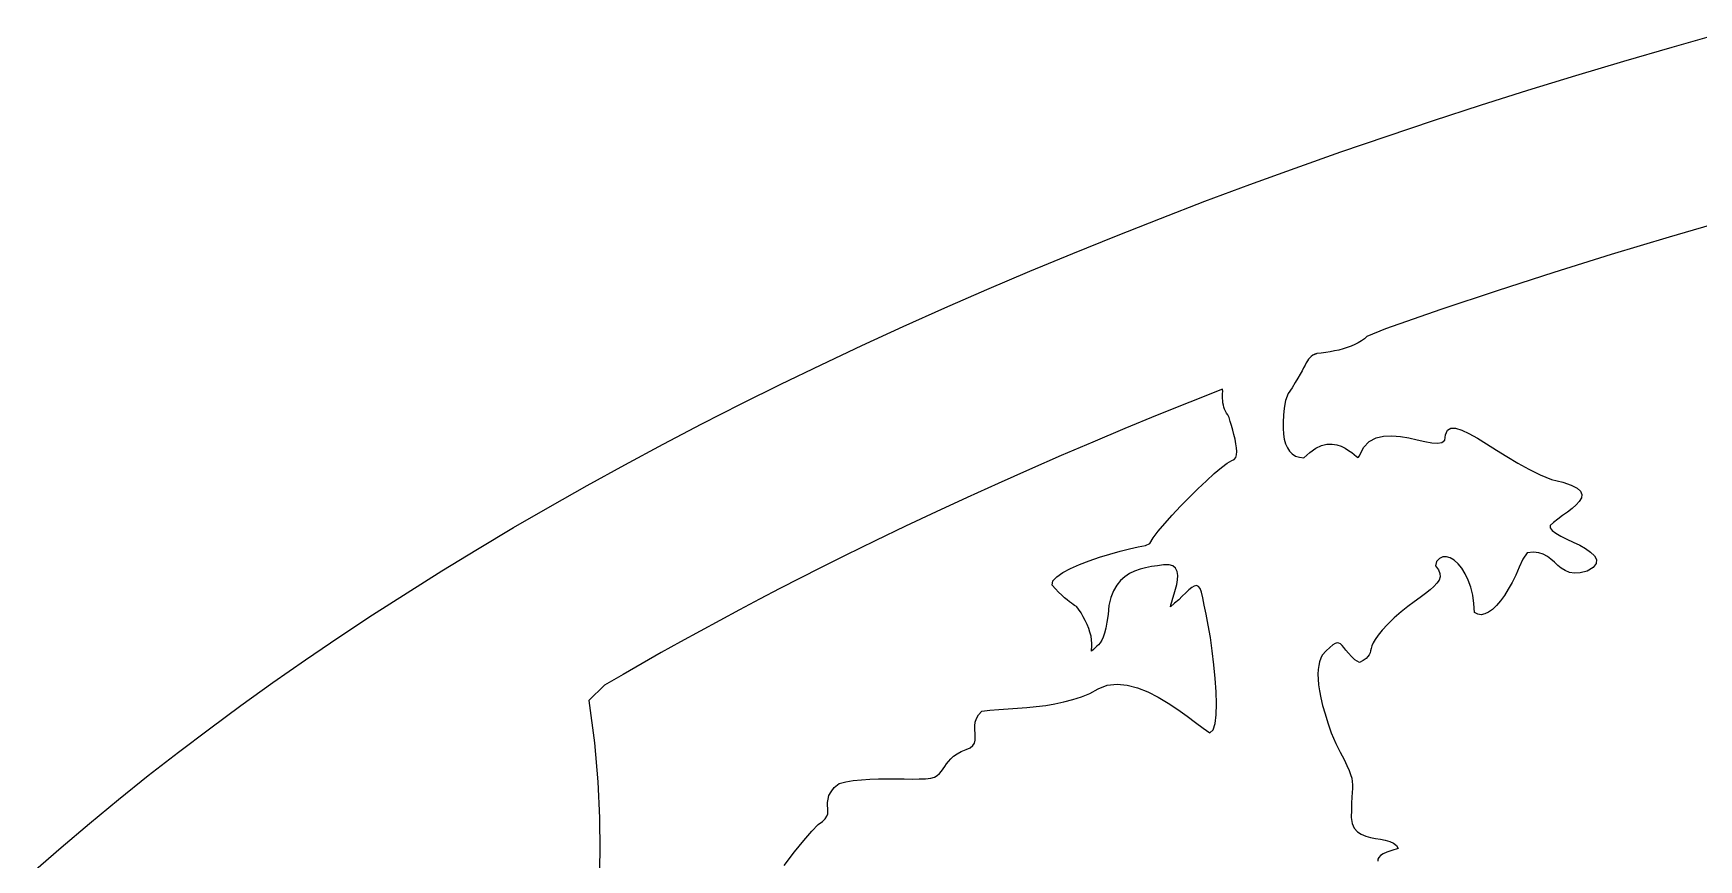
# Model space of a CAD drawing. Extents: x 0.3 to 24.3, y 0.4 to 12.4.
# Drawn here: x 1.84 to 6.413, y 9.337 to 11.605 of the extents above; entities that cross this region are included whole.
import ezdxf

# ---------------------------------------------------------------- set-up
doc = ezdxf.new("R2010")
doc.units = 0
doc.linetypes.add('0', pattern=[0])
doc.layers.add('1', color=7, linetype='0')

msp = doc.modelspace()

# ---------------------------------------------------------------- linework, layer by layer
at = {"layer": '1'}
for points in [[(1.84034, 9.303075), (1.916756, 9.369847), (1.994881, 9.436131), (2.074471, 9.501927), (2.156013, 9.567235), (2.239021, 9.631932), (2.323982, 9.696141), (2.410408, 9.759862), (2.498299, 9.82285), (2.587898, 9.885472), (2.679207, 9.947362), (2.77198, 10.008763), (2.866463, 10.069554), (2.96241, 10.129613), (3.059822, 10.189183), (3.158943, 10.248143), (3.259285, 10.306371), (3.361336, 10.363988), (3.464851, 10.420873), (3.569588, 10.477269), (3.676033, 10.532811), (3.783699, 10.587743), (3.89283, 10.641942), (4.003426, 10.695531), (4.115242, 10.748265), (4.228523, 10.800389), (4.343025, 10.851781), (4.458992, 10.902318), (4.57618, 10.952245), (4.694588, 11.001317), (4.814217, 11.049657), (4.93531, 11.097264), (5.057381, 11.144139), (5.180672, 11.19016), (5.305183, 11.235326), (5.430672, 11.279759), (5.557625, 11.323339), (5.68531, 11.366185), (5.814461, 11.408177), (5.944344, 11.449315), (6.075447, 11.489598), (6.207527, 11.529027), (6.340584, 11.567601), (6.474617, 11.605443)], [(6.492439, 11.092626), (6.332039, 11.046117), (6.172859, 10.998143), (6.015633, 10.948949), (5.859627, 10.898534), (5.705574, 10.84702), (5.553474, 10.794042), (5.502205, 10.772801), (5.495125, 10.766454), (5.487312, 10.760716), (5.478523, 10.755345), (5.469002, 10.750585), (5.458992, 10.74619), (5.44825, 10.742406), (5.437019, 10.738988), (5.425545, 10.735936), (5.413582, 10.733251), (5.401619, 10.731053), (5.389168, 10.7291), (5.376961, 10.727391), (5.36451, 10.726048), (5.363777, 10.725682), (5.363045, 10.725438), (5.362312, 10.725194), (5.36158, 10.72495), (5.360847, 10.724706), (5.360115, 10.724462), (5.359627, 10.724217), (5.35865, 10.723973), (5.358162, 10.723607), (5.35743, 10.723485), (5.356941, 10.723119), (5.355965, 10.722997), (5.355476, 10.722753), (5.353523, 10.721532), (5.349129, 10.718236), (5.345222, 10.714452), (5.341805, 10.710423), (5.338631, 10.705785), (5.335457, 10.700414), (5.332283, 10.69431), (5.328377, 10.687108), (5.324226, 10.678929), (5.319099, 10.66953), (5.312752, 10.658666), (5.305428, 10.646459), (5.296638, 10.632421), (5.285896, 10.616918), (5.278572, 10.597142), (5.275398, 10.576268), (5.273201, 10.556615), (5.27198, 10.53806), (5.27198, 10.52097), (5.272957, 10.505101), (5.275398, 10.490819), (5.278816, 10.478124), (5.283699, 10.467015), (5.290047, 10.45786), (5.297371, 10.450414), (5.306404, 10.444798), (5.317146, 10.441381), (5.329109, 10.440038), (5.345711, 10.45432), (5.362068, 10.466039), (5.377693, 10.473485), (5.392586, 10.477025), (5.406502, 10.477635), (5.419685, 10.47556), (5.431648, 10.471654), (5.44239, 10.466527), (5.451912, 10.460423), (5.460457, 10.45432), (5.467293, 10.448583), (5.473152, 10.443944), (5.477791, 10.440892), (5.481453, 10.445043), (5.493172, 10.468358), (5.508553, 10.484593), (5.527351, 10.494603), (5.548103, 10.499608), (5.570808, 10.500585), (5.594002, 10.498509), (5.617439, 10.494603), (5.640144, 10.489598), (5.661385, 10.48496), (5.680183, 10.48142), (5.696297, 10.480199), (5.70826, 10.482152), (5.715828, 10.488622), (5.718269, 10.50266), (5.723152, 10.515477), (5.732185, 10.521459), (5.745613, 10.521337), (5.762459, 10.516088), (5.782478, 10.506688), (5.805428, 10.493749), (5.830574, 10.478368), (5.857918, 10.461278), (5.886482, 10.443212), (5.916756, 10.425389), (5.947029, 10.408422), (5.978035, 10.393041), (6.008797, 10.380589), (6.039803, 10.372777), (6.063484, 10.365087), (6.079597, 10.35703), (6.089119, 10.348241), (6.092537, 10.339208), (6.091072, 10.329808), (6.085457, 10.320165), (6.076668, 10.310521), (6.065437, 10.300633), (6.052986, 10.290868), (6.039558, 10.281224), (6.026863, 10.271825), (6.0149, 10.26267), (6.005623, 10.254125), (6.005135, 10.247289), (6.010506, 10.240087), (6.02076, 10.23264), (6.03492, 10.22495), (6.051277, 10.216893), (6.068855, 10.20847), (6.086433, 10.199681), (6.102791, 10.190526), (6.116463, 10.181005), (6.126961, 10.170995), (6.132332, 10.160619), (6.131599, 10.149755), (6.123787, 10.138524), (6.106941, 10.128392), (6.088142, 10.123754), (6.072029, 10.122899), (6.058113, 10.12534), (6.046394, 10.130101), (6.035896, 10.136815), (6.026131, 10.144628), (6.016853, 10.15305), (6.007576, 10.161473), (5.99781, 10.169042), (5.98658, 10.175389), (5.974129, 10.179418), (5.95948, 10.181005), (5.942146, 10.179173), (5.930183, 10.162084), (5.920662, 10.139379), (5.910896, 10.117894), (5.900887, 10.097753), (5.890388, 10.078954), (5.879646, 10.061986), (5.86866, 10.047093), (5.857918, 10.034276), (5.846931, 10.0239), (5.836433, 10.016088), (5.82618, 10.011205), (5.815926, 10.009252), (5.806404, 10.010716), (5.797615, 10.015355), (5.795906, 10.039525), (5.792732, 10.062718), (5.787361, 10.084325), (5.780281, 10.103978), (5.77198, 10.121434), (5.762703, 10.136571), (5.752449, 10.149022), (5.741707, 10.158666), (5.731209, 10.165135), (5.720711, 10.168309), (5.710457, 10.167943), (5.701424, 10.163793), (5.693123, 10.155614), (5.690681, 10.143651), (5.698494, 10.132787), (5.702644, 10.122655), (5.703133, 10.113256), (5.700203, 10.104344), (5.694588, 10.095433), (5.686287, 10.086522), (5.675789, 10.077245), (5.663094, 10.067479), (5.648201, 10.056737), (5.632332, 10.044896), (5.614754, 10.031713), (5.596443, 10.017064), (5.577156, 10.000463), (5.558601, 9.982518), (5.543709, 9.966649), (5.532722, 9.953099), (5.52491, 9.941503), (5.519539, 9.931615), (5.515877, 9.923314), (5.51368, 9.916234), (5.512215, 9.910008), (5.51075, 9.904393), (5.508553, 9.899388), (5.505135, 9.894383), (5.499763, 9.889256), (5.492195, 9.883763), (5.481697, 9.87766), (5.469246, 9.88535), (5.45948, 9.894872), (5.45118, 9.903905), (5.444588, 9.911962), (5.439217, 9.919042), (5.434334, 9.924657), (5.429939, 9.928929), (5.425545, 9.931371), (5.420906, 9.931859), (5.415291, 9.930272), (5.408455, 9.926244), (5.400398, 9.91953), (5.390388, 9.910131), (5.379646, 9.898534), (5.37574, 9.889745), (5.372322, 9.880223), (5.369881, 9.869847), (5.368416, 9.858617), (5.367683, 9.846044), (5.367928, 9.83225), (5.369392, 9.816991), (5.372078, 9.799901), (5.37574, 9.78098), (5.380623, 9.760228), (5.387215, 9.737401), (5.395027, 9.712132), (5.404305, 9.684422), (5.416756, 9.655614), (5.429207, 9.631566), (5.439461, 9.611669), (5.447273, 9.595311), (5.453377, 9.581639), (5.457527, 9.570165), (5.460457, 9.560155), (5.461678, 9.551), (5.46241, 9.541722), (5.462166, 9.531957), (5.461433, 9.52097), (5.460701, 9.507909), (5.460213, 9.492162), (5.459724, 9.473119), (5.459236, 9.452611), (5.461922, 9.436009), (5.467537, 9.423192), (5.476082, 9.413426), (5.48658, 9.406346), (5.498787, 9.401219), (5.511726, 9.397679), (5.525642, 9.394872), (5.539314, 9.392552), (5.552498, 9.389989), (5.564705, 9.386693), (5.575203, 9.382176), (5.583748, 9.375829), (5.588142, 9.367162), (5.570564, 9.362157), (5.557137, 9.357396), (5.546638, 9.352635), (5.539314, 9.347875), (5.534676, 9.342992), (5.532234, 9.337987), (5.531746, 9.332494)], [(3.902351, 9.321019), (3.930183, 9.357884), (3.955818, 9.389623), (3.978035, 9.415135), (3.995369, 9.432714), (4.007088, 9.441503), (4.014656, 9.448705), (4.019295, 9.455785), (4.021736, 9.462865), (4.022224, 9.470189), (4.02198, 9.477513), (4.021492, 9.485448), (4.021248, 9.493749), (4.022469, 9.502782), (4.025154, 9.512547), (4.030769, 9.523046), (4.039558, 9.53452), (4.052742, 9.545995), (4.071297, 9.550633), (4.091805, 9.553929), (4.114021, 9.556249), (4.137215, 9.557591), (4.16114, 9.558324), (4.185066, 9.558568), (4.208992, 9.558446), (4.231697, 9.558202), (4.253181, 9.55808), (4.272713, 9.558202), (4.289803, 9.558812), (4.304451, 9.560033), (4.314461, 9.563329), (4.322029, 9.568089), (4.328377, 9.573461), (4.333748, 9.57932), (4.338387, 9.58579), (4.343025, 9.592504), (4.347908, 9.599462), (4.353279, 9.606542), (4.359383, 9.613622), (4.367195, 9.620458), (4.376717, 9.627049), (4.388191, 9.633397), (4.401619, 9.638768), (4.412605, 9.643529), (4.41993, 9.649632), (4.424324, 9.656835), (4.426277, 9.665013), (4.426765, 9.673924), (4.426277, 9.683446), (4.425789, 9.693456), (4.425545, 9.70371), (4.426765, 9.714086), (4.429939, 9.724339), (4.436043, 9.734349), (4.445076, 9.744115), (4.466805, 9.747167), (4.491707, 9.748754), (4.517097, 9.75034), (4.542732, 9.752172), (4.568611, 9.754369), (4.594246, 9.756932), (4.620125, 9.760228), (4.645515, 9.764379), (4.670418, 9.769628), (4.694832, 9.775975), (4.718758, 9.783788), (4.741219, 9.792943), (4.763924, 9.805272), (4.789314, 9.815404), (4.81617, 9.8187), (4.843758, 9.816136), (4.872322, 9.80869), (4.900642, 9.797338), (4.929207, 9.782811), (4.956795, 9.76621), (4.983162, 9.748509), (5.008553, 9.730565), (5.031746, 9.713353), (5.052742, 9.697728), (5.071297, 9.684789), (5.080086, 9.692967), (5.085701, 9.710301), (5.088631, 9.734471), (5.089607, 9.764012), (5.088631, 9.797582), (5.085945, 9.833837), (5.082283, 9.871556), (5.077644, 9.90952), (5.072273, 9.946263), (5.066414, 9.980443), (5.060799, 10.010594), (5.055672, 10.035741), (5.051765, 10.055516), (5.048347, 10.070653), (5.044685, 10.081029), (5.039803, 10.086888), (5.034431, 10.088964), (5.028084, 10.087743), (5.021004, 10.083714), (5.013191, 10.077489), (5.004646, 10.069432), (4.995369, 10.060277), (4.985359, 10.050389), (4.974129, 10.040502), (4.963142, 10.031224), (4.964119, 10.036595), (4.96656, 10.044652), (4.969734, 10.054784), (4.973396, 10.066503), (4.977058, 10.079198), (4.980232, 10.092259), (4.982185, 10.105077), (4.982674, 10.117162), (4.980965, 10.128026), (4.977058, 10.136815), (4.969734, 10.143285), (4.959236, 10.146459), (4.943855, 10.145726), (4.92701, 10.143651), (4.910652, 10.14121), (4.894539, 10.138036), (4.879158, 10.134007), (4.864265, 10.128636), (4.850349, 10.121922), (4.83741, 10.113378), (4.825691, 10.10288), (4.815437, 10.090062), (4.806404, 10.074803), (4.79908, 10.056615), (4.793953, 10.034886), (4.791267, 10.009862), (4.788338, 9.98911), (4.785164, 9.972142), (4.781746, 9.95847), (4.77784, 9.947606), (4.773933, 9.939061), (4.769539, 9.932347), (4.765144, 9.926854), (4.760506, 9.922338), (4.755867, 9.918187), (4.751228, 9.914037), (4.746346, 9.909276), (4.746346, 9.912938), (4.747322, 9.921361), (4.747322, 9.930516), (4.746346, 9.94016), (4.744637, 9.950414), (4.741707, 9.96079), (4.738289, 9.971532), (4.734138, 9.982274), (4.729012, 9.993138), (4.723396, 10.003758), (4.717537, 10.014012), (4.710701, 10.024022), (4.705574, 10.031102), (4.704597, 10.03159), (4.702644, 10.032689), (4.699715, 10.03452), (4.695808, 10.037084), (4.690926, 10.040502), (4.68531, 10.04453), (4.678719, 10.049779), (4.671883, 10.055882), (4.66407, 10.06284), (4.655769, 10.071019), (4.646736, 10.080174), (4.637703, 10.09055), (4.6399, 10.101781), (4.650887, 10.113256), (4.667488, 10.124608), (4.688484, 10.135839), (4.712654, 10.146825), (4.73951, 10.157079), (4.767586, 10.166844), (4.79615, 10.175756), (4.824226, 10.183446), (4.850349, 10.190038), (4.874031, 10.195531), (4.894051, 10.199315), (4.906013, 10.205052), (4.915535, 10.219945), (4.929451, 10.238378), (4.947029, 10.25974), (4.967537, 10.282811), (4.990242, 10.306981), (5.01368, 10.331395), (5.037605, 10.354955), (5.061287, 10.377049), (5.082771, 10.396581), (5.102547, 10.412938), (5.118904, 10.425023), (5.131111, 10.432225), (5.137703, 10.435155), (5.141853, 10.440526), (5.144051, 10.44785), (5.144783, 10.456883), (5.144295, 10.467259), (5.142586, 10.478734), (5.140144, 10.490941), (5.136971, 10.503514), (5.133797, 10.515965), (5.130135, 10.528295), (5.126717, 10.539769), (5.123787, 10.550633), (5.120613, 10.557714), (5.116951, 10.562596), (5.114265, 10.567723), (5.11158, 10.573094), (5.109627, 10.578832), (5.108162, 10.584691), (5.106941, 10.590672), (5.106209, 10.59702), (5.105721, 10.603124), (5.105965, 10.609593), (5.105965, 10.616185), (5.106941, 10.622289), (5.105965, 10.628148), (5.015877, 10.592626), (4.926521, 10.556615), (4.837898, 10.520238), (4.749763, 10.483251), (4.662361, 10.445897), (4.575691, 10.408055), (4.48951, 10.369847), (4.404305, 10.331029), (4.319588, 10.291966), (4.235359, 10.252172), (4.152351, 10.212132), (4.069588, 10.171483), (4.001961, 10.137792), (3.945808, 10.109227), (3.8899, 10.080663), (3.83448, 10.051732), (3.779549, 10.022801), (3.725349, 9.993627), (3.671394, 9.964208), (3.617683, 9.934667), (3.564705, 9.905126), (3.511971, 9.87534), (3.459969, 9.845433), (3.408455, 9.815282), (3.365974, 9.773656), (3.381111, 9.657323), (3.390388, 9.549901), (3.395027, 9.451268), (3.396248, 9.36118), (3.394295, 9.279149)]]:
    msp.add_lwpolyline(points, dxfattribs=at)

doc.saveas('drawing.dxf')
